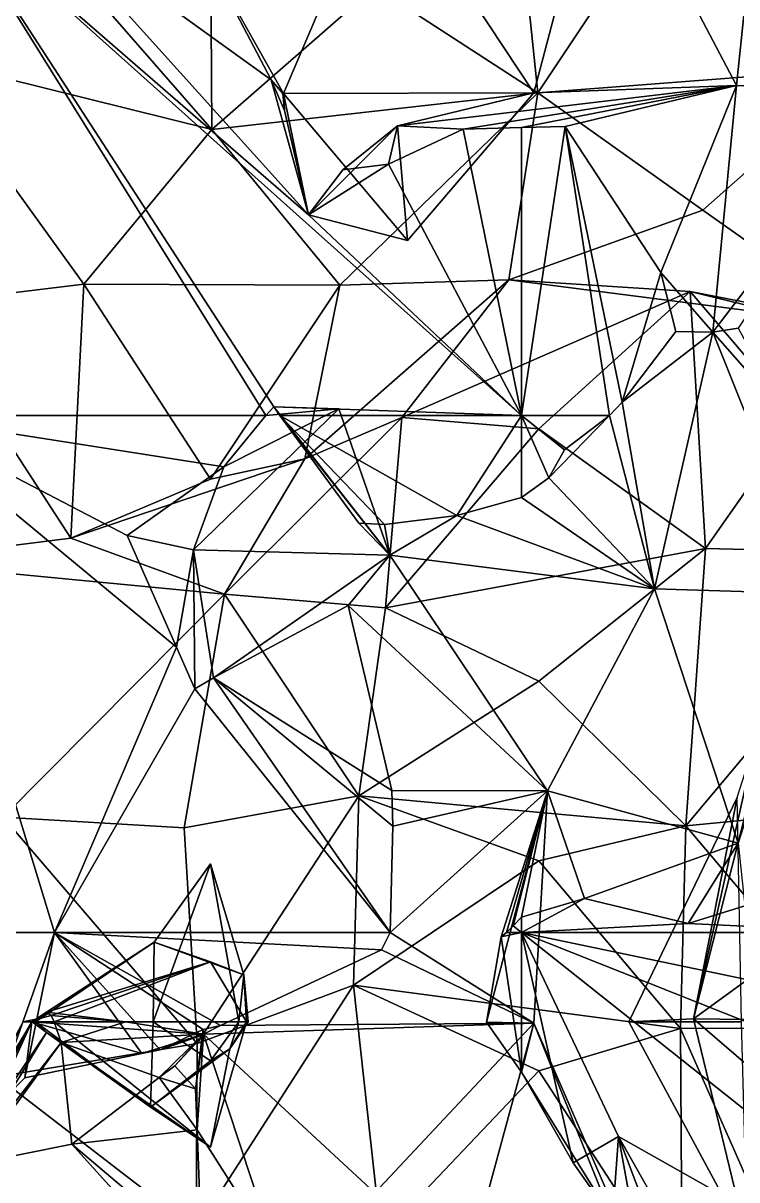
# Model space of a CAD drawing. Extents: x 290034 to 295698, y 4553723 to 4561693.
# Drawn here: x 291581.7 to 291636.5, y 4554012.7 to 4554101.5 of the extents above; entities that cross this region are included whole.
import ezdxf

# ---------------------------------------------------------------- set-up
doc = ezdxf.new("R2010")
doc.units = 0
doc.layers.add('Au_ppm_Pref_-_0_2', color=7, linetype='CONTINUOUS')

msp = doc.modelspace()

# ---------------------------------------------------------------- linework, layer by layer
at = {"layer": 'Au_ppm_Pref_-_0_2'}
for points in [[(291621.269, 4554096.118, 1829.335), (291618.8, 4554119.815, 1824.058), (291608.727, 4554104.263, 1826.105)], [(291633.881, 4554115.079, 1829.531), (291618.8, 4554119.815, 1824.058), (291621.269, 4554096.118, 1829.335)], [(291609.279, 4554113.763, 1864.608), (291626.248, 4554116.201, 1869.258), (291620.962, 4554096.108, 1864.741)], [(291620.962, 4554096.108, 1864.741), (291626.248, 4554116.201, 1869.258), (291636.522, 4554096.681, 1870.256)], [(291626.248, 4554116.201, 1869.258), (291638.298, 4554113.885, 1874.766), (291636.522, 4554096.681, 1870.256)], [(291633.881, 4554115.079, 1829.531), (291621.269, 4554096.118, 1829.335), (291646.289, 4554098.028, 1831.354)], [(291633.881, 4554115.079, 1829.531), (291646.289, 4554098.028, 1831.354), (291657.84, 4554114.891, 1831.434)], [(291601.715, 4554096.067, 1869.747), (291595.711, 4554106.775, 1868.708), (291609.279, 4554113.763, 1864.608)], [(291601.715, 4554096.067, 1869.747), (291609.279, 4554113.763, 1864.608), (291620.962, 4554096.108, 1864.741)], [(291636.522, 4554096.681, 1870.256), (291638.298, 4554113.885, 1874.766), (291648.76, 4554096.128, 1876.169)], [(291575.628, 4554111.022, 1863.972), (291600.378, 4554071.337, 1869.77), (291572.006, 4554071.337, 1863.972)], [(291573.789, 4554098.845, 1830.059), (291596.208, 4554093.312, 1826.464), (291580.994, 4554110.764, 1827.077)], [(291575.628, 4554111.022, 1863.972), (291600.994, 4554072.013, 1869.883), (291600.378, 4554071.337, 1869.77)], [(291575.628, 4554111.022, 1863.972), (291620, 4554071.337, 1873.779), (291600.994, 4554072.013, 1869.883)], [(291575.628, 4554111.022, 1863.972), (291582.297, 4554110.444, 1865.563), (291603.644, 4554086.761, 1870.181)], [(291575.628, 4554111.022, 1863.972), (291603.644, 4554086.761, 1870.181), (291620, 4554071.337, 1873.779)], [(291580.994, 4554110.764, 1827.077), (291596.208, 4554093.312, 1826.464), (291596.128, 4554109.826, 1824.726)], [(291582.297, 4554110.444, 1865.563), (291595.711, 4554106.775, 1868.708), (291600.771, 4554097.116, 1869.715)], [(291603.644, 4554086.761, 1870.181), (291582.297, 4554110.444, 1865.563), (291600.771, 4554097.116, 1869.715)], [(291596.128, 4554109.826, 1824.726), (291596.208, 4554093.312, 1826.464), (291608.727, 4554104.263, 1826.105)], [(291601.715, 4554096.067, 1869.747), (291600.771, 4554097.116, 1869.715), (291595.711, 4554106.775, 1868.708)], [(291621.269, 4554096.118, 1829.335), (291608.727, 4554104.263, 1826.105), (291596.208, 4554093.312, 1826.464)], [(291573.789, 4554098.845, 1830.059), (291573.72, 4554079.892, 1835.757), (291586.382, 4554081.429, 1830.208)], [(291573.789, 4554098.845, 1830.059), (291586.382, 4554081.429, 1830.208), (291596.208, 4554093.312, 1826.464)], [(291646.289, 4554098.028, 1831.354), (291621.269, 4554096.118, 1829.335), (291633.925, 4554087.114, 1832.267)], [(291646.289, 4554098.028, 1831.354), (291633.925, 4554087.114, 1832.267), (291646.496, 4554078.22, 1835.245)], [(291601.813, 4554094.752, 1869.914), (291603.644, 4554086.761, 1870.181), (291600.771, 4554097.116, 1869.715)], [(291601.813, 4554094.752, 1869.914), (291600.771, 4554097.116, 1869.715), (291601.668, 4554096.057, 1869.908)], [(291600.771, 4554097.116, 1869.715), (291601.715, 4554096.067, 1869.747), (291601.668, 4554096.057, 1869.908)], [(291636.522, 4554096.681, 1870.256), (291615.517, 4554093.336, 1873.177), (291610.491, 4554093.573, 1870.887)], [(291610.491, 4554093.573, 1870.887), (291620.962, 4554096.108, 1864.741), (291636.522, 4554096.681, 1870.256)], [(291636.522, 4554096.681, 1870.256), (291620, 4554093.458, 1874.258), (291615.517, 4554093.336, 1873.177)], [(291636.522, 4554096.681, 1870.256), (291623.353, 4554093.544, 1875.082), (291620, 4554093.458, 1874.258)], [(291630.716, 4554082.319, 1876.644), (291623.353, 4554093.544, 1875.082), (291636.522, 4554096.681, 1870.256)], [(291634.707, 4554077.753, 1876.992), (291630.716, 4554082.319, 1876.644), (291636.522, 4554096.681, 1870.256)], [(291634.707, 4554077.753, 1876.992), (291636.522, 4554096.681, 1870.256), (291648.76, 4554096.128, 1876.169)], [(291621.269, 4554096.118, 1829.335), (291596.208, 4554093.312, 1826.464), (291606.063, 4554081.364, 1830.192)], [(291601.715, 4554096.067, 1869.747), (291601.813, 4554094.752, 1869.914), (291601.668, 4554096.057, 1869.908)], [(291601.715, 4554096.067, 1869.747), (291620.962, 4554096.108, 1864.741), (291611.239, 4554084.771, 1865.938)], [(291603.644, 4554086.761, 1870.181), (291601.813, 4554094.752, 1869.914), (291601.715, 4554096.067, 1869.747)], [(291603.644, 4554086.761, 1870.181), (291601.715, 4554096.067, 1869.747), (291611.239, 4554084.771, 1865.938)], [(291619.021, 4554081.749, 1836.19), (291621.269, 4554096.118, 1829.335), (291606.063, 4554081.364, 1830.192)], [(291610.491, 4554093.573, 1870.887), (291611.239, 4554084.771, 1865.938), (291620.962, 4554096.108, 1864.741)], [(291619.021, 4554081.749, 1836.19), (291633.925, 4554087.114, 1832.267), (291621.269, 4554096.118, 1829.335)], [(291636.636, 4554078.049, 1878.003), (291634.707, 4554077.753, 1876.992), (291648.76, 4554096.128, 1876.169)], [(291606.063, 4554081.364, 1830.192), (291596.208, 4554093.312, 1826.464), (291586.382, 4554081.429, 1830.208)], [(291610.491, 4554093.573, 1870.887), (291606.272, 4554090.201, 1870.887), (291603.644, 4554086.761, 1870.181)], [(291610.491, 4554093.573, 1870.887), (291603.644, 4554086.761, 1870.181), (291611.239, 4554084.771, 1865.938)], [(291609.793, 4554090.647, 1871.743), (291606.272, 4554090.201, 1870.887), (291610.491, 4554093.573, 1870.887)], [(291615.517, 4554093.336, 1873.177), (291609.793, 4554090.647, 1871.743), (291610.491, 4554093.573, 1870.887)], [(291609.793, 4554090.647, 1871.743), (291615.517, 4554093.336, 1873.177), (291620, 4554071.337, 1873.779)], [(291615.517, 4554093.336, 1873.177), (291620, 4554093.458, 1874.258), (291620, 4554071.337, 1873.779)], [(291620, 4554093.458, 1874.258), (291623.353, 4554093.544, 1875.082), (291620, 4554071.337, 1873.779)], [(291623.353, 4554093.544, 1875.082), (291626.773, 4554071.337, 1875.439), (291620, 4554071.337, 1873.779)], [(291627.746, 4554072.36, 1875.7), (291626.773, 4554071.337, 1875.439), (291623.353, 4554093.544, 1875.082)], [(291627.746, 4554072.36, 1875.7), (291623.353, 4554093.544, 1875.082), (291630.716, 4554082.319, 1876.644)], [(291603.644, 4554086.761, 1870.181), (291606.272, 4554090.201, 1870.887), (291609.793, 4554090.647, 1871.743)], [(291603.644, 4554086.761, 1870.181), (291609.793, 4554090.647, 1871.743), (291620, 4554071.337, 1873.779)], [(291633.925, 4554087.114, 1832.267), (291619.021, 4554081.749, 1836.19), (291646.496, 4554078.22, 1835.245)], [(291631.859, 4554077.804, 1876.826), (291627.746, 4554072.36, 1875.7), (291630.716, 4554082.319, 1876.644)], [(291630.716, 4554082.319, 1876.644), (291634.707, 4554077.753, 1876.992), (291631.859, 4554077.804, 1876.826)], [(291573.72, 4554079.892, 1835.757), (291585.391, 4554061.932, 1836.168), (291586.382, 4554081.429, 1830.208)], [(291585.391, 4554061.932, 1836.168), (291596.128, 4554066.462, 1831.322), (291586.382, 4554081.429, 1830.208)], [(291606.063, 4554081.364, 1830.192), (291586.382, 4554081.429, 1830.208), (291596.128, 4554066.462, 1831.322)], [(291603.357, 4554068.025, 1835.251), (291610.816, 4554071.191, 1839.822), (291619.021, 4554081.749, 1836.19)], [(291603.357, 4554068.025, 1835.251), (291619.021, 4554081.749, 1836.19), (291606.063, 4554081.364, 1830.192)], [(291632.961, 4554080.863, 1841.418), (291619.021, 4554081.749, 1836.19), (291610.816, 4554071.191, 1839.822)], [(291632.961, 4554080.863, 1841.418), (291646.496, 4554078.22, 1835.245), (291619.021, 4554081.749, 1836.19)], [(291603.357, 4554068.025, 1835.251), (291606.063, 4554081.364, 1830.192), (291596.128, 4554066.462, 1831.322)], [(291632.961, 4554080.863, 1841.418), (291610.816, 4554071.191, 1839.822), (291621.326, 4554070.333, 1844.491)], [(291632.961, 4554080.863, 1841.418), (291621.326, 4554070.333, 1844.491), (291634.126, 4554061.143, 1846.191)], [(291632.961, 4554080.863, 1841.418), (291645.778, 4554077.738, 1846.608), (291650.176, 4554060.765, 1842.801)], [(291634.126, 4554061.143, 1846.191), (291645.778, 4554077.738, 1846.608), (291632.961, 4554080.863, 1841.418)], [(291632.961, 4554080.863, 1841.418), (291650.176, 4554060.765, 1842.801), (291646.496, 4554078.22, 1835.245)], [(291573.72, 4554079.892, 1835.757), (291571.114, 4554060.138, 1840.727), (291585.391, 4554061.932, 1836.168)], [(291640.332, 4554071.337, 1878.764), (291634.707, 4554077.753, 1876.992), (291636.636, 4554078.049, 1878.003)], [(291634.707, 4554077.753, 1876.992), (291627.746, 4554072.36, 1875.7), (291631.859, 4554077.804, 1876.826)], [(291634.707, 4554077.753, 1876.992), (291630.231, 4554058.052, 1871.307), (291627.746, 4554072.36, 1875.7)], [(291634.707, 4554077.753, 1876.992), (291642.766, 4554057.665, 1877.77), (291630.231, 4554058.052, 1871.307)], [(291650.176, 4554060.765, 1842.801), (291645.778, 4554077.738, 1846.608), (291634.126, 4554061.143, 1846.191)], [(291642.766, 4554057.665, 1877.77), (291634.707, 4554077.753, 1876.992), (291640.332, 4554071.337, 1878.764)], [(291605.962, 4554071.871, 1865.771), (291594.808, 4554061.032, 1864.981), (291597.135, 4554067.41, 1868.842)], [(291594.808, 4554061.032, 1864.981), (291605.962, 4554071.871, 1865.771), (291609.895, 4554060.616, 1870.398)], [(291600.378, 4554071.337, 1869.77), (291605.962, 4554071.871, 1865.771), (291597.135, 4554067.41, 1868.842)], [(291605.962, 4554071.871, 1865.771), (291600.378, 4554071.337, 1869.77), (291600.994, 4554072.013, 1869.883)], [(291600.994, 4554072.013, 1869.883), (291620, 4554071.337, 1873.779), (291601.437, 4554071.337, 1869.986)], [(291609.895, 4554060.616, 1870.398), (291600.994, 4554072.013, 1869.883), (291601.437, 4554071.337, 1869.986)], [(291609.895, 4554060.616, 1870.398), (291605.962, 4554071.871, 1865.771), (291600.994, 4554072.013, 1869.883)], [(291626.773, 4554071.337, 1875.439), (291627.746, 4554072.36, 1875.7), (291630.231, 4554058.052, 1871.307)], [(291572.006, 4554071.337, 1863.972), (291584.144, 4554031.652, 1863.972), (291570, 4554031.652, 1861.158)], [(291584.144, 4554031.652, 1863.972), (291572.006, 4554071.337, 1863.972), (291593.511, 4554053.555, 1867.169)], [(291589.715, 4554062.123, 1866.97), (291593.511, 4554053.555, 1867.169), (291572.006, 4554071.337, 1863.972)], [(291600.378, 4554071.337, 1869.77), (291597.135, 4554067.41, 1868.842), (291572.006, 4554071.337, 1863.972)], [(291572.006, 4554071.337, 1863.972), (291597.135, 4554067.41, 1868.842), (291589.715, 4554062.123, 1866.97)], [(291603.357, 4554068.025, 1835.251), (291597.202, 4554057.642, 1840.274), (291610.816, 4554071.191, 1839.822)], [(291597.202, 4554057.642, 1840.274), (291609.553, 4554056.574, 1845.455), (291610.816, 4554071.191, 1839.822)], [(291607.513, 4554063.085, 1870.672), (291601.437, 4554071.337, 1869.986), (291609.483, 4554062.991, 1871.068)], [(291609.483, 4554062.991, 1871.068), (291601.437, 4554071.337, 1869.986), (291615.043, 4554063.665, 1872.249)], [(291601.437, 4554071.337, 1869.986), (291620, 4554071.337, 1873.779), (291615.043, 4554063.665, 1872.249)], [(291607.513, 4554063.085, 1870.672), (291609.895, 4554060.616, 1870.398), (291601.437, 4554071.337, 1869.986)], [(291610.816, 4554071.191, 1839.822), (291609.553, 4554056.574, 1845.455), (291621.326, 4554070.333, 1844.491)], [(291615.043, 4554063.665, 1872.249), (291620, 4554071.337, 1873.779), (291620, 4554065.059, 1873.356)], [(291620, 4554071.337, 1873.779), (291622.111, 4554066.564, 1874.227), (291620, 4554065.059, 1873.356)], [(291620, 4554071.337, 1873.779), (291623.319, 4554068.703, 1874.811), (291622.111, 4554066.564, 1874.227)], [(291626.773, 4554071.337, 1875.439), (291623.319, 4554068.703, 1874.811), (291620, 4554071.337, 1873.779)], [(291622.111, 4554066.564, 1874.227), (291626.773, 4554071.337, 1875.439), (291630.231, 4554058.052, 1871.307)], [(291623.319, 4554068.703, 1874.811), (291626.773, 4554071.337, 1875.439), (291622.111, 4554066.564, 1874.227)], [(291634.126, 4554061.143, 1846.191), (291621.326, 4554070.333, 1844.491), (291609.553, 4554056.574, 1845.455)], [(291597.202, 4554057.642, 1840.274), (291603.357, 4554068.025, 1835.251), (291585.391, 4554061.932, 1836.168)], [(291603.357, 4554068.025, 1835.251), (291596.128, 4554066.462, 1831.322), (291585.391, 4554061.932, 1836.168)], [(291597.135, 4554067.41, 1868.842), (291594.808, 4554061.032, 1864.981), (291589.715, 4554062.123, 1866.97)], [(291622.111, 4554066.564, 1874.227), (291630.231, 4554058.052, 1871.307), (291620, 4554065.059, 1873.356)], [(291620, 4554065.059, 1873.356), (291630.231, 4554058.052, 1871.307), (291615.043, 4554063.665, 1872.249)], [(291609.483, 4554062.991, 1871.068), (291615.043, 4554063.665, 1872.249), (291609.895, 4554060.616, 1870.398)], [(291615.043, 4554063.665, 1872.249), (291630.231, 4554058.052, 1871.307), (291609.895, 4554060.616, 1870.398)], [(291609.483, 4554062.991, 1871.068), (291609.895, 4554060.616, 1870.398), (291607.513, 4554063.085, 1870.672)], [(291597.202, 4554057.642, 1840.274), (291585.391, 4554061.932, 1836.168), (291571.114, 4554060.138, 1840.727)], [(291594.808, 4554061.032, 1864.981), (291593.511, 4554053.555, 1867.169), (291589.715, 4554062.123, 1866.97)], [(291594.808, 4554061.032, 1864.981), (291594.902, 4554050.37, 1867.252), (291593.511, 4554053.555, 1867.169)], [(291596.359, 4554051.2, 1867.593), (291594.902, 4554050.37, 1867.252), (291594.808, 4554061.032, 1864.981)], [(291596.359, 4554051.2, 1867.593), (291594.808, 4554061.032, 1864.981), (291609.895, 4554060.616, 1870.398)], [(291621.326, 4554050.948, 1844.352), (291634.126, 4554061.143, 1846.191), (291609.553, 4554056.574, 1845.455)], [(291632.631, 4554039.846, 1842.808), (291634.126, 4554061.143, 1846.191), (291621.326, 4554050.948, 1844.352)], [(291632.631, 4554039.846, 1842.808), (291650.176, 4554060.765, 1842.801), (291634.126, 4554061.143, 1846.191)], [(291571.114, 4554060.138, 1840.727), (291580.202, 4554040.522, 1842.349), (291597.202, 4554057.642, 1840.274)], [(291606.692, 4554056.753, 1870.078), (291596.359, 4554051.2, 1867.593), (291609.895, 4554060.616, 1870.398)], [(291622.014, 4554042.529, 1870.528), (291606.692, 4554056.753, 1870.078), (291609.895, 4554060.616, 1870.398)], [(291622.014, 4554042.529, 1870.528), (291609.895, 4554060.616, 1870.398), (291630.231, 4554058.052, 1871.307)], [(291660.89, 4554042.589, 1841.827), (291650.176, 4554060.765, 1842.801), (291632.631, 4554039.846, 1842.808)], [(291597.202, 4554057.642, 1840.274), (291580.202, 4554040.522, 1842.349), (291594.085, 4554039.699, 1845.196)], [(291597.202, 4554057.642, 1840.274), (291594.085, 4554039.699, 1845.196), (291607.503, 4554042.147, 1841.434)], [(291607.503, 4554042.147, 1841.434), (291609.553, 4554056.574, 1845.455), (291597.202, 4554057.642, 1840.274)], [(291622.014, 4554042.529, 1870.528), (291630.231, 4554058.052, 1871.307), (291636.646, 4554038.527, 1875.719)], [(291636.646, 4554038.527, 1875.719), (291630.231, 4554058.052, 1871.307), (291642.766, 4554057.665, 1877.77)], [(291596.359, 4554051.2, 1867.593), (291606.692, 4554056.753, 1870.078), (291610.057, 4554042.567, 1869.81)], [(291622.014, 4554042.529, 1870.528), (291610.057, 4554042.567, 1869.81), (291606.692, 4554056.753, 1870.078)], [(291607.503, 4554042.147, 1841.434), (291621.326, 4554050.948, 1844.352), (291609.553, 4554056.574, 1845.455)], [(291594.902, 4554050.37, 1867.252), (291584.144, 4554031.652, 1863.972), (291593.511, 4554053.555, 1867.169)], [(291609.921, 4554031.652, 1869.102), (291594.902, 4554050.37, 1867.252), (291596.359, 4554051.2, 1867.593)], [(291596.359, 4554051.2, 1867.593), (291610.117, 4554039.825, 1869.638), (291609.921, 4554031.652, 1869.102)], [(291610.117, 4554039.825, 1869.638), (291596.359, 4554051.2, 1867.593), (291610.057, 4554042.567, 1869.81)], [(291584.144, 4554031.652, 1863.972), (291594.902, 4554050.37, 1867.252), (291609.921, 4554031.652, 1869.102)], [(291607.503, 4554042.147, 1841.434), (291632.631, 4554039.846, 1842.808), (291621.326, 4554050.948, 1844.352)], [(291636.573, 4554042.019, 1794.14), (291638.049, 4554046.656, 1799.615), (291633.225, 4554025.026, 1799.478)], [(291638.049, 4554046.656, 1799.615), (291637.67, 4554042.613, 1803.79), (291633.225, 4554025.026, 1799.478)], [(291620.961, 4554024.713, 1864.933), (291609.922, 4554031.651, 1869.102), (291622.014, 4554042.529, 1870.528)], [(291622.014, 4554042.529, 1870.528), (291609.922, 4554031.651, 1869.102), (291610.117, 4554039.825, 1869.638)], [(291610.057, 4554042.567, 1869.81), (291622.014, 4554042.529, 1870.528), (291610.117, 4554039.825, 1869.638)], [(291617.312, 4554024.779, 1869.664), (291622.014, 4554042.529, 1870.528), (291618.447, 4554031.325, 1870.755)], [(291617.312, 4554024.779, 1869.664), (291620.961, 4554024.713, 1864.933), (291622.014, 4554042.529, 1870.528)], [(291618.447, 4554031.325, 1870.755), (291622.014, 4554042.529, 1870.528), (291618.856, 4554031.652, 1870.879)], [(291618.856, 4554031.652, 1870.879), (291622.014, 4554042.529, 1870.528), (291619.356, 4554032.185, 1871.011)], [(291619.356, 4554032.185, 1871.011), (291622.014, 4554042.529, 1870.528), (291620, 4554032.834, 1871.187)], [(291620, 4554032.834, 1871.187), (291622.014, 4554042.529, 1870.528), (291624.842, 4554034.271, 1873.048)], [(291622.014, 4554042.529, 1870.528), (291636.646, 4554038.527, 1875.719), (291624.842, 4554034.271, 1873.048)], [(291645.767, 4554024.305, 1841.783), (291660.89, 4554042.589, 1841.827), (291632.631, 4554039.846, 1842.808)], [(291646.525, 4554034.717, 1802.248), (291633.225, 4554025.026, 1799.478), (291637.67, 4554042.613, 1803.79)], [(291607.503, 4554042.147, 1841.434), (291594.085, 4554039.699, 1845.196), (291595.092, 4554023.147, 1841.76)], [(291607.503, 4554042.147, 1841.434), (291595.092, 4554023.147, 1841.76), (291607.09, 4554027.622, 1834.53)], [(291607.09, 4554027.622, 1834.53), (291621.326, 4554037.15, 1837.073), (291607.503, 4554042.147, 1841.434)], [(291632.631, 4554039.846, 1842.808), (291607.503, 4554042.147, 1841.434), (291621.326, 4554037.15, 1837.073)], [(291628.237, 4554024.795, 1793.676), (291636.573, 4554042.019, 1794.14), (291633.225, 4554025.026, 1799.478)], [(291636.573, 4554042.019, 1794.14), (291628.237, 4554024.795, 1793.676), (291636.911, 4554024.795, 1789.144)], [(291580.202, 4554040.522, 1842.349), (291579.744, 4554020.578, 1836.685), (291595.092, 4554023.147, 1841.76)], [(291580.202, 4554040.522, 1842.349), (291595.092, 4554023.147, 1841.76), (291594.085, 4554039.699, 1845.196)], [(291610.117, 4554039.825, 1869.638), (291609.922, 4554031.651, 1869.102), (291609.921, 4554031.652, 1869.102)], [(291632.631, 4554039.846, 1842.808), (291621.326, 4554037.15, 1837.073), (291632.206, 4554024.286, 1835.412)], [(291645.767, 4554024.305, 1841.783), (291632.631, 4554039.846, 1842.808), (291632.206, 4554024.286, 1835.412)], [(291624.842, 4554034.271, 1873.048), (291636.646, 4554038.527, 1875.719), (291632.797, 4554032.353, 1875.818)], [(291636.646, 4554038.527, 1875.719), (291637.16, 4554033.709, 1877.499), (291632.797, 4554032.353, 1875.818)], [(291632.206, 4554024.286, 1835.412), (291621.326, 4554037.15, 1837.073), (291607.09, 4554027.622, 1834.53)], [(291591.794, 4554030.924, 1853.069), (291596.128, 4554036.928, 1849.025), (291591.722, 4554024.795, 1850.992)], [(291596.128, 4554036.928, 1849.025), (291598.293, 4554024.795, 1852.049), (291591.722, 4554024.795, 1850.992)], [(291591.794, 4554030.924, 1853.069), (291598.686, 4554028.413, 1853.069), (291596.128, 4554036.928, 1849.025)], [(291598.686, 4554028.413, 1853.069), (291598.293, 4554024.795, 1852.049), (291596.128, 4554036.928, 1849.025)], [(291646.525, 4554034.717, 1802.248), (291651.391, 4554024.795, 1803.261), (291633.225, 4554025.026, 1799.478)], [(291624.842, 4554034.271, 1873.048), (291620, 4554031.652, 1871.107), (291620, 4554032.834, 1871.187)], [(291632.797, 4554032.353, 1875.818), (291620, 4554031.652, 1871.107), (291624.842, 4554034.271, 1873.048)], [(291637.16, 4554033.709, 1877.499), (291647.281, 4554031.652, 1881.049), (291632.797, 4554032.353, 1875.818)], [(291620, 4554032.834, 1871.187), (291620, 4554031.652, 1871.107), (291619.356, 4554032.185, 1871.011)], [(291619.356, 4554032.185, 1871.011), (291620, 4554031.652, 1871.107), (291618.856, 4554031.652, 1870.879)], [(291647.281, 4554031.652, 1881.049), (291620, 4554031.652, 1871.107), (291632.797, 4554032.353, 1875.818)], [(291579.226, 4554017.852, 1860.039), (291570, 4554031.652, 1861.158), (291584.144, 4554031.652, 1863.972)], [(291581.847, 4554020.493, 1861.235), (291579.226, 4554017.852, 1860.039), (291584.144, 4554031.652, 1863.972)], [(291584.144, 4554031.652, 1863.972), (291590.853, 4554022.372, 1863.972), (291581.847, 4554020.493, 1861.235)], [(291583.529, 4554025.541, 1858.76), (291591.794, 4554030.924, 1853.069), (291582.673, 4554024.795, 1853.069)], [(291591.794, 4554030.924, 1853.069), (291591.722, 4554024.795, 1850.992), (291582.673, 4554024.795, 1853.069)], [(291583.529, 4554025.541, 1858.76), (291596.128, 4554029.406, 1854.606), (291591.794, 4554030.924, 1853.069)], [(291592.264, 4554022.666, 1864.401), (291590.853, 4554022.372, 1863.972), (291584.144, 4554031.652, 1863.972)], [(291609.241, 4554030.329, 1868.791), (291596.896, 4554024.526, 1865.569), (291584.144, 4554031.652, 1863.972)], [(291584.144, 4554031.652, 1863.972), (291596.896, 4554024.526, 1865.569), (291595.563, 4554024.219, 1865.263)], [(291609.921, 4554031.652, 1869.102), (291609.241, 4554030.329, 1868.791), (291584.144, 4554031.652, 1863.972)], [(291595.563, 4554024.219, 1865.263), (291592.264, 4554022.666, 1864.401), (291584.144, 4554031.652, 1863.972)], [(291591.794, 4554030.924, 1853.069), (291596.128, 4554029.406, 1854.606), (291598.686, 4554028.413, 1853.069)], [(291609.921, 4554031.652, 1869.102), (291609.922, 4554031.651, 1869.102), (291609.241, 4554030.329, 1868.791)], [(291620.961, 4554024.713, 1864.933), (291609.241, 4554030.329, 1868.791), (291609.922, 4554031.651, 1869.102)], [(291617.312, 4554024.779, 1869.664), (291618.447, 4554031.325, 1870.755), (291620, 4554020.93, 1869.691)], [(291618.856, 4554031.652, 1870.879), (291620, 4554031.652, 1871.107), (291618.447, 4554031.325, 1870.755)], [(291618.447, 4554031.325, 1870.755), (291620, 4554031.652, 1871.107), (291620, 4554020.93, 1869.691)], [(291627.455, 4554016.008, 1873.001), (291623.98, 4554013.979, 1870.887), (291620, 4554031.652, 1871.107)], [(291620, 4554031.652, 1871.107), (291623.98, 4554013.979, 1870.887), (291620, 4554020.93, 1869.691)], [(291670, 4553991.967, 1892.425), (291627.455, 4554016.008, 1873.001), (291620, 4554031.652, 1871.107)], [(291647.59, 4554025.908, 1881.61), (291620, 4554031.652, 1871.107), (291647.281, 4554031.652, 1881.049)], [(291649.19, 4554020.069, 1882.649), (291620, 4554031.652, 1871.107), (291647.59, 4554025.908, 1881.61)], [(291670, 4553991.967, 1892.425), (291620, 4554031.652, 1871.107), (291649.19, 4554020.069, 1882.649)], [(291620.961, 4554024.713, 1864.933), (291596.896, 4554024.526, 1865.569), (291609.241, 4554030.329, 1868.791)], [(291583.529, 4554025.541, 1858.76), (291583.885, 4554025.299, 1859.009), (291596.128, 4554029.406, 1854.606)], [(291584.101, 4554024.795, 1859.009), (291596.128, 4554029.406, 1854.606), (291583.885, 4554025.299, 1859.009)], [(291584.101, 4554024.795, 1859.009), (291598.877, 4554024.795, 1854.365), (291596.128, 4554029.406, 1854.606)], [(291598.686, 4554028.413, 1853.069), (291596.128, 4554029.406, 1854.606), (291598.877, 4554024.795, 1854.365)], [(291599.014, 4554024.795, 1853.069), (291598.293, 4554024.795, 1852.049), (291598.686, 4554028.413, 1853.069)], [(291598.686, 4554028.413, 1853.069), (291598.877, 4554024.795, 1854.365), (291599.014, 4554024.795, 1853.069)], [(291595.092, 4554023.147, 1841.76), (291595.015, 4554008.849, 1834.951), (291607.09, 4554027.622, 1834.53)], [(291607.09, 4554027.622, 1834.53), (291595.015, 4554008.849, 1834.951), (291609.228, 4554008.31, 1828.724)], [(291632.206, 4554024.286, 1835.412), (291607.09, 4554027.622, 1834.53), (291621.326, 4554021.034, 1830.566)], [(291607.09, 4554027.622, 1834.53), (291609.228, 4554008.31, 1828.724), (291621.326, 4554021.034, 1830.566)], [(291583.293, 4554025.129, 1859.009), (291582.384, 4554024.795, 1859.548), (291583.529, 4554025.536, 1859.256)], [(291589.587, 4554024.795, 1861.864), (291583.529, 4554025.536, 1859.256), (291582.384, 4554024.795, 1859.548)], [(291583.293, 4554025.129, 1859.009), (291583.529, 4554025.541, 1858.76), (291582.431, 4554024.795, 1858.491)], [(291583.529, 4554025.541, 1858.76), (291582.673, 4554024.795, 1853.069), (291582.431, 4554024.795, 1858.491)], [(291583.885, 4554025.299, 1859.009), (291583.529, 4554025.541, 1858.76), (291583.293, 4554025.129, 1859.009)], [(291583.293, 4554025.129, 1859.009), (291583.529, 4554025.536, 1859.256), (291583.885, 4554025.299, 1859.009)], [(291583.885, 4554025.299, 1859.009), (291583.529, 4554025.536, 1859.256), (291589.587, 4554024.795, 1861.864)], [(291575.991, 4554013.817, 1858.531), (291576.19, 4554014.676, 1858.755), (291582.431, 4554024.795, 1858.491)], [(291576.577, 4554013.729, 1858.629), (291575.991, 4554013.817, 1858.531), (291582.431, 4554024.795, 1858.491)], [(291576.856, 4554015.33, 1859.027), (291581.737, 4554024.795, 1859.009), (291576.19, 4554014.676, 1858.755)], [(291581.737, 4554024.795, 1859.009), (291582.431, 4554024.795, 1858.491), (291576.19, 4554014.676, 1858.755)], [(291582.431, 4554024.795, 1858.491), (291583.529, 4554023.976, 1858.736), (291576.577, 4554013.729, 1858.629)], [(291582.384, 4554024.795, 1859.548), (291576.856, 4554015.33, 1859.027), (291579.226, 4554017.852, 1860.039)], [(291576.856, 4554015.33, 1859.027), (291582.384, 4554024.795, 1859.548), (291581.737, 4554024.795, 1859.009)], [(291582.384, 4554024.795, 1859.548), (291579.226, 4554017.852, 1860.039), (291581.847, 4554020.493, 1861.235)], [(291581.737, 4554024.795, 1859.009), (291582.384, 4554024.795, 1859.548), (291583.293, 4554025.129, 1859.009)], [(291583.293, 4554025.129, 1859.009), (291582.431, 4554024.795, 1858.491), (291581.737, 4554024.795, 1859.009)], [(291582.384, 4554024.795, 1859.548), (291581.847, 4554020.493, 1861.235), (291590.853, 4554022.372, 1863.972)], [(291582.384, 4554024.795, 1859.548), (291590.853, 4554022.372, 1863.972), (291595.575, 4554023.85, 1865.19)], [(291582.384, 4554024.795, 1859.548), (291595.575, 4554023.85, 1865.19), (291589.587, 4554024.795, 1861.864)], [(291583.529, 4554023.976, 1858.736), (291582.431, 4554024.795, 1858.491), (291582.673, 4554024.795, 1853.069)], [(291583.529, 4554023.976, 1858.736), (291582.673, 4554024.795, 1853.069), (291591.509, 4554018.264, 1853.069)], [(291582.673, 4554024.795, 1853.069), (291591.722, 4554024.795, 1850.992), (291591.509, 4554018.264, 1853.069)], [(291583.885, 4554025.299, 1859.009), (291589.587, 4554024.795, 1861.864), (291584.101, 4554024.795, 1859.009)], [(291584.101, 4554024.795, 1859.009), (291589.587, 4554024.795, 1861.864), (291584.65, 4554023.21, 1859.009)], [(291584.101, 4554024.795, 1859.009), (291584.65, 4554023.21, 1859.009), (291596.128, 4554015.178, 1856.275)], [(291584.101, 4554024.795, 1859.009), (291596.128, 4554015.178, 1856.275), (291598.877, 4554024.795, 1854.365)], [(291584.65, 4554023.21, 1859.009), (291589.587, 4554024.795, 1861.864), (291595.575, 4554023.85, 1865.19)], [(291591.509, 4554018.264, 1853.069), (291591.722, 4554024.795, 1850.992), (291596.128, 4554021.803, 1852.072)], [(291598.293, 4554024.795, 1852.049), (291596.128, 4554021.803, 1852.072), (291591.722, 4554024.795, 1850.992)], [(291620.961, 4554024.713, 1864.933), (291595.575, 4554023.85, 1865.19), (291596.896, 4554024.526, 1865.569)], [(291620.961, 4554024.713, 1864.933), (291608.727, 4554011.672, 1863.383), (291595.575, 4554023.85, 1865.19)], [(291597.592, 4554022.725, 1853.069), (291598.877, 4554024.795, 1854.365), (291596.128, 4554015.178, 1856.275)], [(291597.592, 4554022.725, 1853.069), (291596.128, 4554021.803, 1852.072), (291598.293, 4554024.795, 1852.049)], [(291599.014, 4554024.795, 1853.069), (291598.877, 4554024.795, 1854.365), (291597.592, 4554022.725, 1853.069)], [(291597.592, 4554022.725, 1853.069), (291598.293, 4554024.795, 1852.049), (291599.014, 4554024.795, 1853.069)], [(291620.961, 4554024.713, 1864.933), (291616.141, 4554006.978, 1861.453), (291608.727, 4554011.672, 1863.383)], [(291620.961, 4554024.713, 1864.933), (291630.374, 4554003.036, 1865.907), (291616.141, 4554006.978, 1861.453)], [(291620, 4554020.93, 1869.691), (291620.961, 4554024.713, 1864.933), (291617.312, 4554024.779, 1869.664)], [(291627.001, 4554009.685, 1870.887), (291620.961, 4554024.713, 1864.933), (291620, 4554020.93, 1869.691)], [(291620.961, 4554024.713, 1864.933), (291627.001, 4554009.685, 1870.887), (291630.374, 4554003.036, 1865.907)], [(291637.373, 4554007.922, 1793.676), (291628.237, 4554024.795, 1793.676), (291633.225, 4554025.026, 1799.478)], [(291628.237, 4554024.795, 1793.676), (291637.373, 4554007.922, 1793.676), (291636.911, 4554024.795, 1789.144)], [(291651.391, 4554024.795, 1803.261), (291649.968, 4554010.658, 1798.127), (291633.225, 4554025.026, 1799.478)], [(291649.968, 4554010.658, 1798.127), (291637.373, 4554007.922, 1793.676), (291633.225, 4554025.026, 1799.478)], [(291583.529, 4554023.976, 1858.736), (291577.228, 4554013.672, 1858.746), (291576.577, 4554013.729, 1858.629)], [(291584.65, 4554023.21, 1859.009), (291577.228, 4554013.672, 1858.746), (291583.529, 4554023.976, 1858.736)], [(291583.529, 4554023.976, 1858.736), (291591.509, 4554018.264, 1853.069), (291596.128, 4554015.178, 1856.275)], [(291583.529, 4554023.976, 1858.736), (291596.128, 4554015.178, 1856.275), (291584.65, 4554023.21, 1859.009)], [(291584.65, 4554023.21, 1859.009), (291595.575, 4554023.85, 1865.19), (291592.186, 4554020.526, 1863.972)], [(291590.853, 4554022.372, 1863.972), (291592.264, 4554022.666, 1864.401), (291595.575, 4554023.85, 1865.19)], [(291593.379, 4554021.431, 1864.46), (291592.186, 4554020.526, 1863.972), (291595.575, 4554023.85, 1865.19)], [(291595.563, 4554024.219, 1865.263), (291595.507, 4554023.866, 1865.205), (291592.264, 4554022.666, 1864.401)], [(291595.507, 4554023.866, 1865.205), (291595.485, 4554023.773, 1865.188), (291592.264, 4554022.666, 1864.401)], [(291592.264, 4554022.666, 1864.401), (291595.485, 4554023.773, 1865.188), (291595.575, 4554023.85, 1865.19)], [(291595.476, 4554023.67, 1865.173), (291593.379, 4554021.431, 1864.46), (291595.575, 4554023.85, 1865.19)], [(291593.379, 4554021.431, 1864.46), (291595.476, 4554023.67, 1865.173), (291594.977, 4554019.662, 1864.545)], [(291595.094, 4554016.504, 1863.972), (291594.977, 4554019.662, 1864.545), (291595.575, 4554023.85, 1865.19)], [(291595.575, 4554023.85, 1865.19), (291594.977, 4554019.662, 1864.545), (291595.476, 4554023.67, 1865.173)], [(291601.162, 4554006.978, 1861.382), (291595.094, 4554016.504, 1863.972), (291595.575, 4554023.85, 1865.19)], [(291595.575, 4554023.85, 1865.19), (291595.485, 4554023.773, 1865.188), (291595.507, 4554023.866, 1865.205)], [(291595.575, 4554023.85, 1865.19), (291595.507, 4554023.866, 1865.205), (291595.563, 4554024.219, 1865.263)], [(291596.896, 4554024.526, 1865.569), (291595.575, 4554023.85, 1865.19), (291595.563, 4554024.219, 1865.263)], [(291601.162, 4554006.978, 1861.382), (291595.575, 4554023.85, 1865.19), (291608.727, 4554011.672, 1863.383)], [(291632.349, 4554004.105, 1830.087), (291632.206, 4554024.286, 1835.412), (291621.326, 4554021.034, 1830.566)], [(291645.767, 4554024.305, 1841.783), (291632.206, 4554024.286, 1835.412), (291639.874, 4554006.978, 1836.215)], [(291632.349, 4554004.105, 1830.087), (291639.874, 4554006.978, 1836.215), (291632.206, 4554024.286, 1835.412)], [(291577.228, 4554013.672, 1858.746), (291584.65, 4554023.21, 1859.009), (291577.805, 4554013.865, 1858.902)], [(291577.805, 4554013.865, 1858.902), (291584.65, 4554023.21, 1859.009), (291585.461, 4554015.422, 1861.222)], [(291595.092, 4554023.147, 1841.76), (291579.744, 4554020.578, 1836.685), (291595.015, 4554008.849, 1834.951)], [(291592.186, 4554020.526, 1863.972), (291585.461, 4554015.422, 1861.222), (291584.65, 4554023.21, 1859.009)], [(291591.509, 4554018.264, 1853.069), (291597.592, 4554022.725, 1853.069), (291596.128, 4554015.178, 1856.275)], [(291591.509, 4554018.264, 1853.069), (291596.128, 4554021.803, 1852.072), (291597.592, 4554022.725, 1853.069)], [(291593.379, 4554021.431, 1864.46), (291594.977, 4554019.662, 1864.545), (291592.186, 4554020.526, 1863.972)], [(291632.349, 4554004.105, 1830.087), (291621.326, 4554021.034, 1830.566), (291609.228, 4554008.31, 1828.724)], [(291579.744, 4554020.578, 1836.685), (291579.692, 4554003.998, 1829.882), (291595.015, 4554008.849, 1834.951)], [(291592.186, 4554020.526, 1863.972), (291595.094, 4554016.504, 1863.972), (291585.461, 4554015.422, 1861.222)], [(291594.977, 4554019.662, 1864.545), (291595.094, 4554016.504, 1863.972), (291592.186, 4554020.526, 1863.972)], [(291627.001, 4554009.685, 1870.887), (291620, 4554020.93, 1869.691), (291623.98, 4554013.979, 1870.887)], [(291585.461, 4554015.422, 1861.222), (291595.094, 4554016.504, 1863.972), (291595.444, 4554006.978, 1862.246)], [(291595.444, 4554006.978, 1862.246), (291595.094, 4554016.504, 1863.972), (291601.162, 4554006.978, 1861.382)], [(291627.455, 4554016.008, 1873.001), (291627.001, 4554009.685, 1870.887), (291623.98, 4554013.979, 1870.887)], [(291628.819, 4554008.547, 1872.74), (291627.001, 4554009.685, 1870.887), (291627.455, 4554016.008, 1873.001)], [(291670, 4553991.967, 1892.425), (291640.724, 4553992.562, 1876.953), (291627.455, 4554016.008, 1873.001)], [(291627.455, 4554016.008, 1873.001), (291634.114, 4553998.357, 1874.207), (291628.819, 4554008.547, 1872.74)], [(291627.455, 4554016.008, 1873.001), (291640.724, 4553992.562, 1876.953), (291634.114, 4553998.357, 1874.207)], [(291585.461, 4554015.422, 1861.222), (291599.467, 4553999.909, 1861.959), (291577.805, 4554013.865, 1858.902)], [(291585.461, 4554015.422, 1861.222), (291595.444, 4554006.978, 1862.246), (291599.467, 4553999.909, 1861.959)], [(291570, 4553991.967, 1852.661), (291577.805, 4554013.865, 1858.902), (291599.467, 4553999.909, 1861.959)]]:
    msp.add_3dface(points, dxfattribs=at)

doc.saveas('drawing.dxf')
